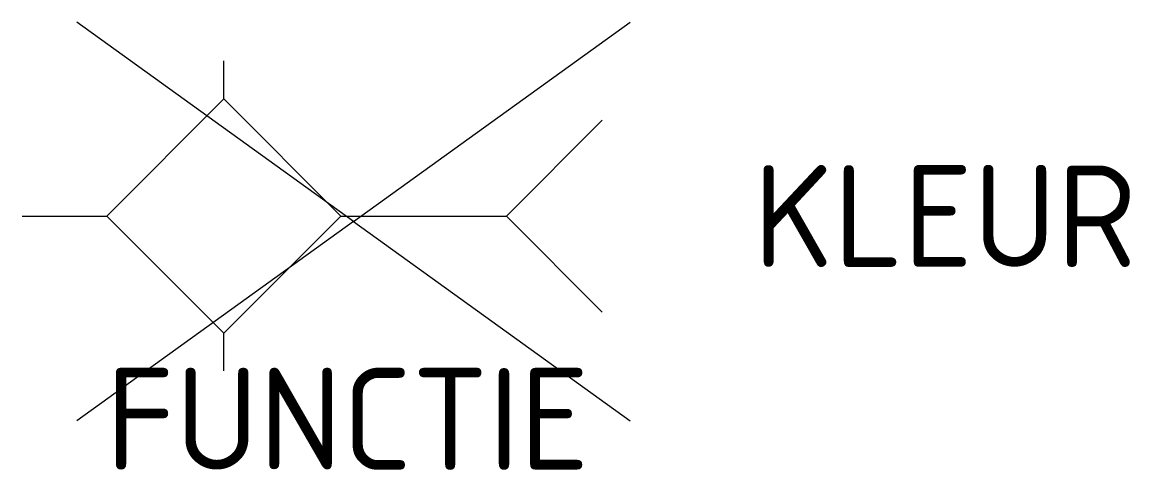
# Model space of a CAD drawing. Extents: x -5.6 to 14, y -4.5 to 3.4.
import ezdxf
from ezdxf.enums import TextEntityAlignment as Align

# ---------------------------------------------------------------- set-up
doc = ezdxf.new("R2010")
doc.units = 0
doc.styles.add('NLCS-ISO', font='NLCS-ISO.ttf')

msp = doc.modelspace()

# ---------------------------------------------------------------- linework, layer by layer
for p, q in [((0.223, -0.096), (-4.673, 3.428)), ((0.223, -0.096), (5.118, 3.428)), ((-2.071, 2.071), (-2.071, 2.746)), ((-4.142, 0), (-2.071, 2.071)), ((0, 0), (-2.071, 2.071)), ((2.929, 0), (4.624, 1.695)), ((-5.638, 0), (-4.142, 0)), ((0, 0), (2.929, 0)), ((0.223, -0.096), (-4.673, -3.621)), ((-4.142, 0), (-2.071, -2.071)), ((0, 0), (-2.071, -2.071)), ((0.223, -0.096), (5.118, -3.621)), ((2.929, 0), (4.624, -1.695)), ((-2.071, -2.732), (-2.071, -2.071))]:
    msp.add_line(p, q)

# ---------------------------------------------------------------- texts
at = {"style": 'NLCS-ISO'}
msp.add_attdef('KLEUR', text='', height=1.8, dxfattribs=at).set_placement((7.295, 0), align=Align.MIDDLE_LEFT)
at = {"style": 'NLCS-ISO', "flags": 1}
msp.add_attdef('FUNCTIE', text='', height=1.8, dxfattribs=at).set_placement((0.116, -3.585), align=Align.MIDDLE_CENTER)

doc.saveas('drawing.dxf')
